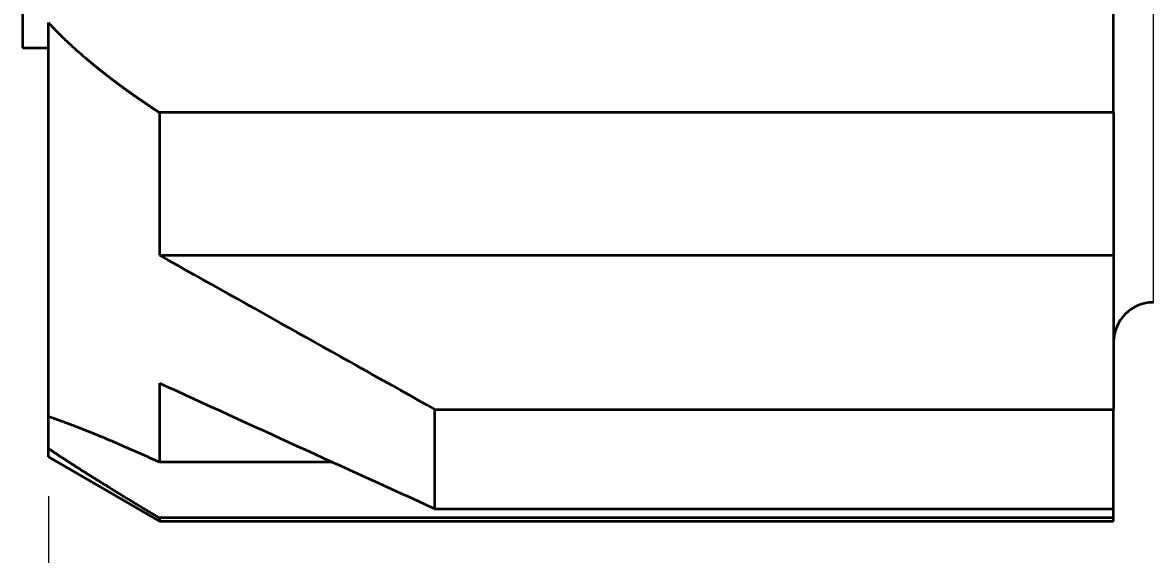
# Model space of a CAD drawing. Extents: x 23 to 472, y 3 to 294.
# Drawn here: x 45.39 to 59.62, y 193.34 to 200.03 of the extents above; entities that cross this region are included whole.
import ezdxf
from ezdxf.enums import TextEntityAlignment as Align

# ---------------------------------------------------------------- set-up
doc = ezdxf.new("R2010")
doc.units = 0
doc.layers.get('0').update_dxf_attribs({"lineweight": 13})
doc.styles.get("Standard").update_dxf_attribs({"font": 'isocp.shx'})
doc.dimstyles.get("Standard").update_dxf_attribs({"dimtxt": 2.5, "dimasz": 2.5, "dimexe": 1.25, "dimexo": 0.625, "dimtad": 1, "dimcen": 2.5, "dimadec": 0, "dimazin": 0, "dimtfac": 1, "dimtmove": 0, "dimatfit": 0, "dimfxl": 0, "dimarcsym": 0})

# ---------------------------------------------------------------- blocks, each defined once
blk = doc.blocks.new('*D')
at = {"color": 7, "lineweight": 13}
for p, q in [((369.263, 239.553), (395.349, 194.212)), ((363.234, 234.837), (397.923, 198.622))]:
    blk.add_line(p, q, dxfattribs=at)
at = {"color": 34, "lineweight": 13, "ltscale": 0.415699}
blk.add_line((121.028, 197.011), (121.028, 180.383), dxfattribs=at)
at = {"color": 34, "lineweight": 13, "ltscale": 0.421525}
blk.add_line((278.401, 197.011), (278.401, 180.15), dxfattribs=at)
at = {"color": 34, "lineweight": 13}
for p, q in [((45.716, 194.074), (45.716, 169.46)), ((353.941, 194.074), (353.941, 169.46)), ((45.716, 182.383), (121.028, 182.383)), ((278.401, 182.15), (353.941, 182.15)), ((45.716, 171.46), (353.941, 171.46))]:
    blk.add_line(p, q, dxfattribs=at)
at = {"color": 34, "lineweight": 13, "ltscale": 0.342256}
blk.add_line((45.716, 194.074), (45.716, 180.383), dxfattribs=at)
at = {"color": 34, "lineweight": 13, "ltscale": 0.348082}
blk.add_line((353.941, 194.074), (353.941, 180.15), dxfattribs=at)
at = {"color": 7, "lineweight": 13}
for points in [[(376.315, 228.334), (374.903, 229.751), (375.418, 227.818)], [(374.039, 224.304), (372.329, 225.341), (373.292, 223.588)], [(396.213, 199.659), (397.923, 198.622), (396.96, 200.375)], [(393.937, 195.629), (395.349, 194.212), (394.834, 196.145)]]:
    blk.add_lwpolyline(points, dxfattribs=at)
at = {"color": 34, "lineweight": 13}
for points in [[(47.647, 182.901), (45.716, 182.383), (47.647, 181.866)], [(119.096, 181.866), (121.028, 182.383), (119.096, 182.901)], [(280.332, 182.668), (278.401, 182.15), (280.332, 181.633)], [(352.01, 181.633), (353.941, 182.15), (352.01, 182.668)], [(47.647, 171.978), (45.716, 171.46), (47.647, 170.943)], [(352.01, 170.943), (353.941, 171.46), (352.01, 171.978)]]:
    blk.add_lwpolyline(points, dxfattribs=at)
at = {"color": 7, "lineweight": 13}
for s, rotation, p, p2 in [('%%c', 299.913, (370.13, 240.052), (371.377, 237.885)), ('82', 299.913, (371.875, 237.018), (374.062, 233.217)), ('%%c', 313.7669, (363.956, 235.528), (365.685, 233.723)), ('74', 313.7669, (366.377, 233.001), (369.41, 229.834))]:
    blk.add_text(s, height=2.5, rotation=rotation, dxfattribs=at).set_placement(p, p2, align=Align.FIT)
at = {"color": 34, "lineweight": 13}
for s, height, p, p2 in [('/[6.3]', 3.5, (93.533, 183.383), (107.906, 183.383)), ('/[6.3]', 3.5, (326.333, 183.15), (340.705, 183.15)), ('155', 3.5, (74.21, 183.383), (83.768, 183.383)), ('155', 3.5, (307.009, 183.15), (316.567, 183.15)), ('%%p50', 2.45, (85.868, 183.908), (92.533, 183.908)), ('%%p50', 2.45, (318.667, 183.675), (325.333, 183.675)), ('"L"', 3.5, (194.441, 172.46), (202.031, 172.46)), ('%%p50', 2.45, (204.131, 172.985), (210.797, 172.985))]:
    blk.add_text(s, height=height, dxfattribs=at).set_placement(p, p2, align=Align.FIT)
blk = doc.blocks.new('BLOCK4531')
at = {"color": 1, "lineweight": 13}
blk.add_line((-571.052, -31.5), (-571.052, 31.5), dxfattribs=at)
at = {"color": 1, "lineweight": 35}
for p, q in [((-599.502, 0), (-599.502, -25.1)), ((-572.052, -26.724), (-596.058, -26.724)), ((-596.058, -30.313), (-572.052, -30.313)), ((-572.052, -36.92), (-596.058, -36.92)), ((-596.058, -37), (-572.052, -37))]:
    blk.add_line(p, q, dxfattribs=at)
at = {"color": 1, "lineweight": 35, "ltscale": 0.154093}
blk.add_line((-572.052, -26.724), (-572.052, -20.56), dxfattribs=at)
at = {"color": 1, "lineweight": 35, "ltscale": 0.247842}
blk.add_line((-598.852, -34.375), (-598.852, -24.462), dxfattribs=at)
at = {"color": 1, "lineweight": 35, "ltscale": 0.016251}
blk.add_line((-599.502, -25.1), (-598.852, -25.1), dxfattribs=at)
at = {"color": 1, "lineweight": 35, "ltscale": 0.089739}
for p, q in [((-596.058, -26.724), (-596.058, -30.313)), ((-572.052, -26.724), (-572.052, -30.313))]:
    blk.add_line(p, q, dxfattribs=at)
at = {"color": 1, "lineweight": 35, "ltscale": 0.096941}
blk.add_line((-572.052, -30.313), (-572.052, -34.191), dxfattribs=at)
at = {"color": 1, "lineweight": 35, "ltscale": 0.049835}
blk.add_line((-596.058, -33.53), (-596.058, -35.523), dxfattribs=at)
at = {"color": 1, "lineweight": 35, "ltscale": 0.025724}
blk.add_line((-598.852, -35.175), (-598.852, -34.146), dxfattribs=at)
at = {"color": 1, "lineweight": 35, "ltscale": 0.426939}
for p, q in [((-589.129, -34.191), (-572.052, -34.191)), ((-589.129, -36.691), (-572.052, -36.691))]:
    blk.add_line(p, q, dxfattribs=at)
at = {"color": 1, "lineweight": 35, "ltscale": 0.0625}
for p, q in [((-589.129, -36.691), (-589.129, -34.191)), ((-572.052, -36.691), (-572.052, -34.191))]:
    blk.add_line(p, q, dxfattribs=at)
at = {"color": 1, "lineweight": 35, "ltscale": 0.005291}
blk.add_line((-598.852, -35.387), (-598.852, -35.175), dxfattribs=at)
at = {"color": 1, "lineweight": 35, "ltscale": 0.080662}
blk.add_line((-596.058, -37), (-598.852, -35.387), dxfattribs=at)
at = {"color": 1, "lineweight": 35, "ltscale": 0.109092}
blk.add_line((-591.694, -35.523), (-596.058, -35.523), dxfattribs=at)
at = {"color": 1, "lineweight": 35, "ltscale": 0.005736}
blk.add_line((-572.052, -36.92), (-572.052, -36.691), dxfattribs=at)
at = {"color": 1, "lineweight": 35, "ltscale": 0.001989}
for p, q in [((-596.058, -36.92), (-596.058, -37)), ((-572.052, -37), (-572.052, -36.92))]:
    blk.add_line(p, q, dxfattribs=at)
at = {"color": 1, "lineweight": 35}
for centre, radius, start, end in [((783.181, 2425.917), 2816.978, 240.684637, 240.846123), ((-571.052, -32.5), 1, 90, 180), ((673.098, 2739.003), 3049.212, 245.403579, 245.546673)]:
    blk.add_arc(centre, radius, start, end, dxfattribs=at)
for points, knots in [([(-598.852, -24.462), (-598.755, -24.567), (-598.656, -24.67), (-598.555, -24.772), (-598.243, -25.074), (-597.916, -25.361), (-597.694, -25.544), (-597.24, -25.904), (-596.773, -26.243), (-596.537, -26.407), (-596.298, -26.568), (-596.058, -26.724)], [0, 0, 0, 0, 0, 0, 1.25095, 1.25095, 1.25095, 3.76395, 3.76395, 3.76395, 6.269983, 6.269983, 6.269983, 6.269983, 6.269983, 6.269983]), ([(-596.058, -35.523), (-596.354, -35.387), (-596.65, -35.254), (-596.947, -35.123), (-597.52, -34.878), (-598.075, -34.656), (-598.348, -34.551), (-598.606, -34.458), (-598.852, -34.375)], [0, 0, 0, 0, 0, 0, 3.021083, 3.021083, 3.021083, 5.93334, 5.93334, 5.93334, 5.93334, 5.93334, 5.93334]), ([(-598.852, -35.175), (-598.656, -35.308), (-598.452, -35.442), (-598.241, -35.579), (-597.76, -35.885), (-597.26, -36.193), (-596.936, -36.391), (-596.591, -36.6), (-596.242, -36.81), (-596.181, -36.847), (-596.119, -36.884), (-596.058, -36.92)], [0, 0, 0, 0, 0, 0, 2.38999, 2.38999, 2.38999, 5.366217, 5.366217, 5.366217, 6.002097, 6.002097, 6.002097, 6.002097, 6.002097, 6.002097])]:
    blk.add_open_spline(points, degree=5, knots=knots, dxfattribs=at)

msp = doc.modelspace()

# ---------------------------------------------------------------- block references
at = {"lineweight": 0, "xscale": 0.5, "yscale": 0.5, "zscale": 0.5}
msp.add_blockref('BLOCK4531', (345.1414, 212.2613), dxfattribs=at)

# ---------------------------------------------------------------- dimensions: what is measured, and where the dimension line sits
at = {"color": 0, "lineweight": 0}
for base, p1, p2, angle, text, middle in [((45.7156, 171.4602), (353.9414, 195.0736), (45.7156, 195.0736), 179.99905, '"L"{}{%%p50}', (202.6186, 171.4602)), ((353.9414, 182.1503), (278.4006, 198.0113), (353.9414, 195.0736), 359.99809, '155{}{%%p50}/[6.3]', (323.8572, 182.1503)), ((121.0279, 182.3834), (45.7156, 195.0736), (121.0279, 198.0113), 359.99809, '155{}{%%p50}/[6.3]', (91.058, 182.3834))]:
    dim = msp.add_linear_dim(base=base, p1=p1, p2=p2, angle=angle, text=text, dimstyle='Standard', override={"dimlfac": 2, "dimtol": 0, "dimlim": 0, "dimtp": 50, "dimtm": 50}, dxfattribs=at)
    dim.commit()
    dim.dimension.update_dxf_attribs({"geometry": '*D', "text_midpoint": middle, "dimtype": 160})
for p1, p2, middle in [((395.349, 194.2124), (374.903, 229.7505), (371.2293, 236.1359)), ((397.923, 198.6215), (372.3291, 225.3414), (365.9609, 231.9897))]:
    dim = msp.add_diameter_dim_2p(p1=p1, p2=p2, dimstyle='Standard', override={"dimlfac": 2}, dxfattribs=at)
    dim.commit()
    dim.dimension.update_dxf_attribs({"geometry": '*D', "text_midpoint": middle, "dimtype": 163})

doc.saveas('drawing.dxf')
